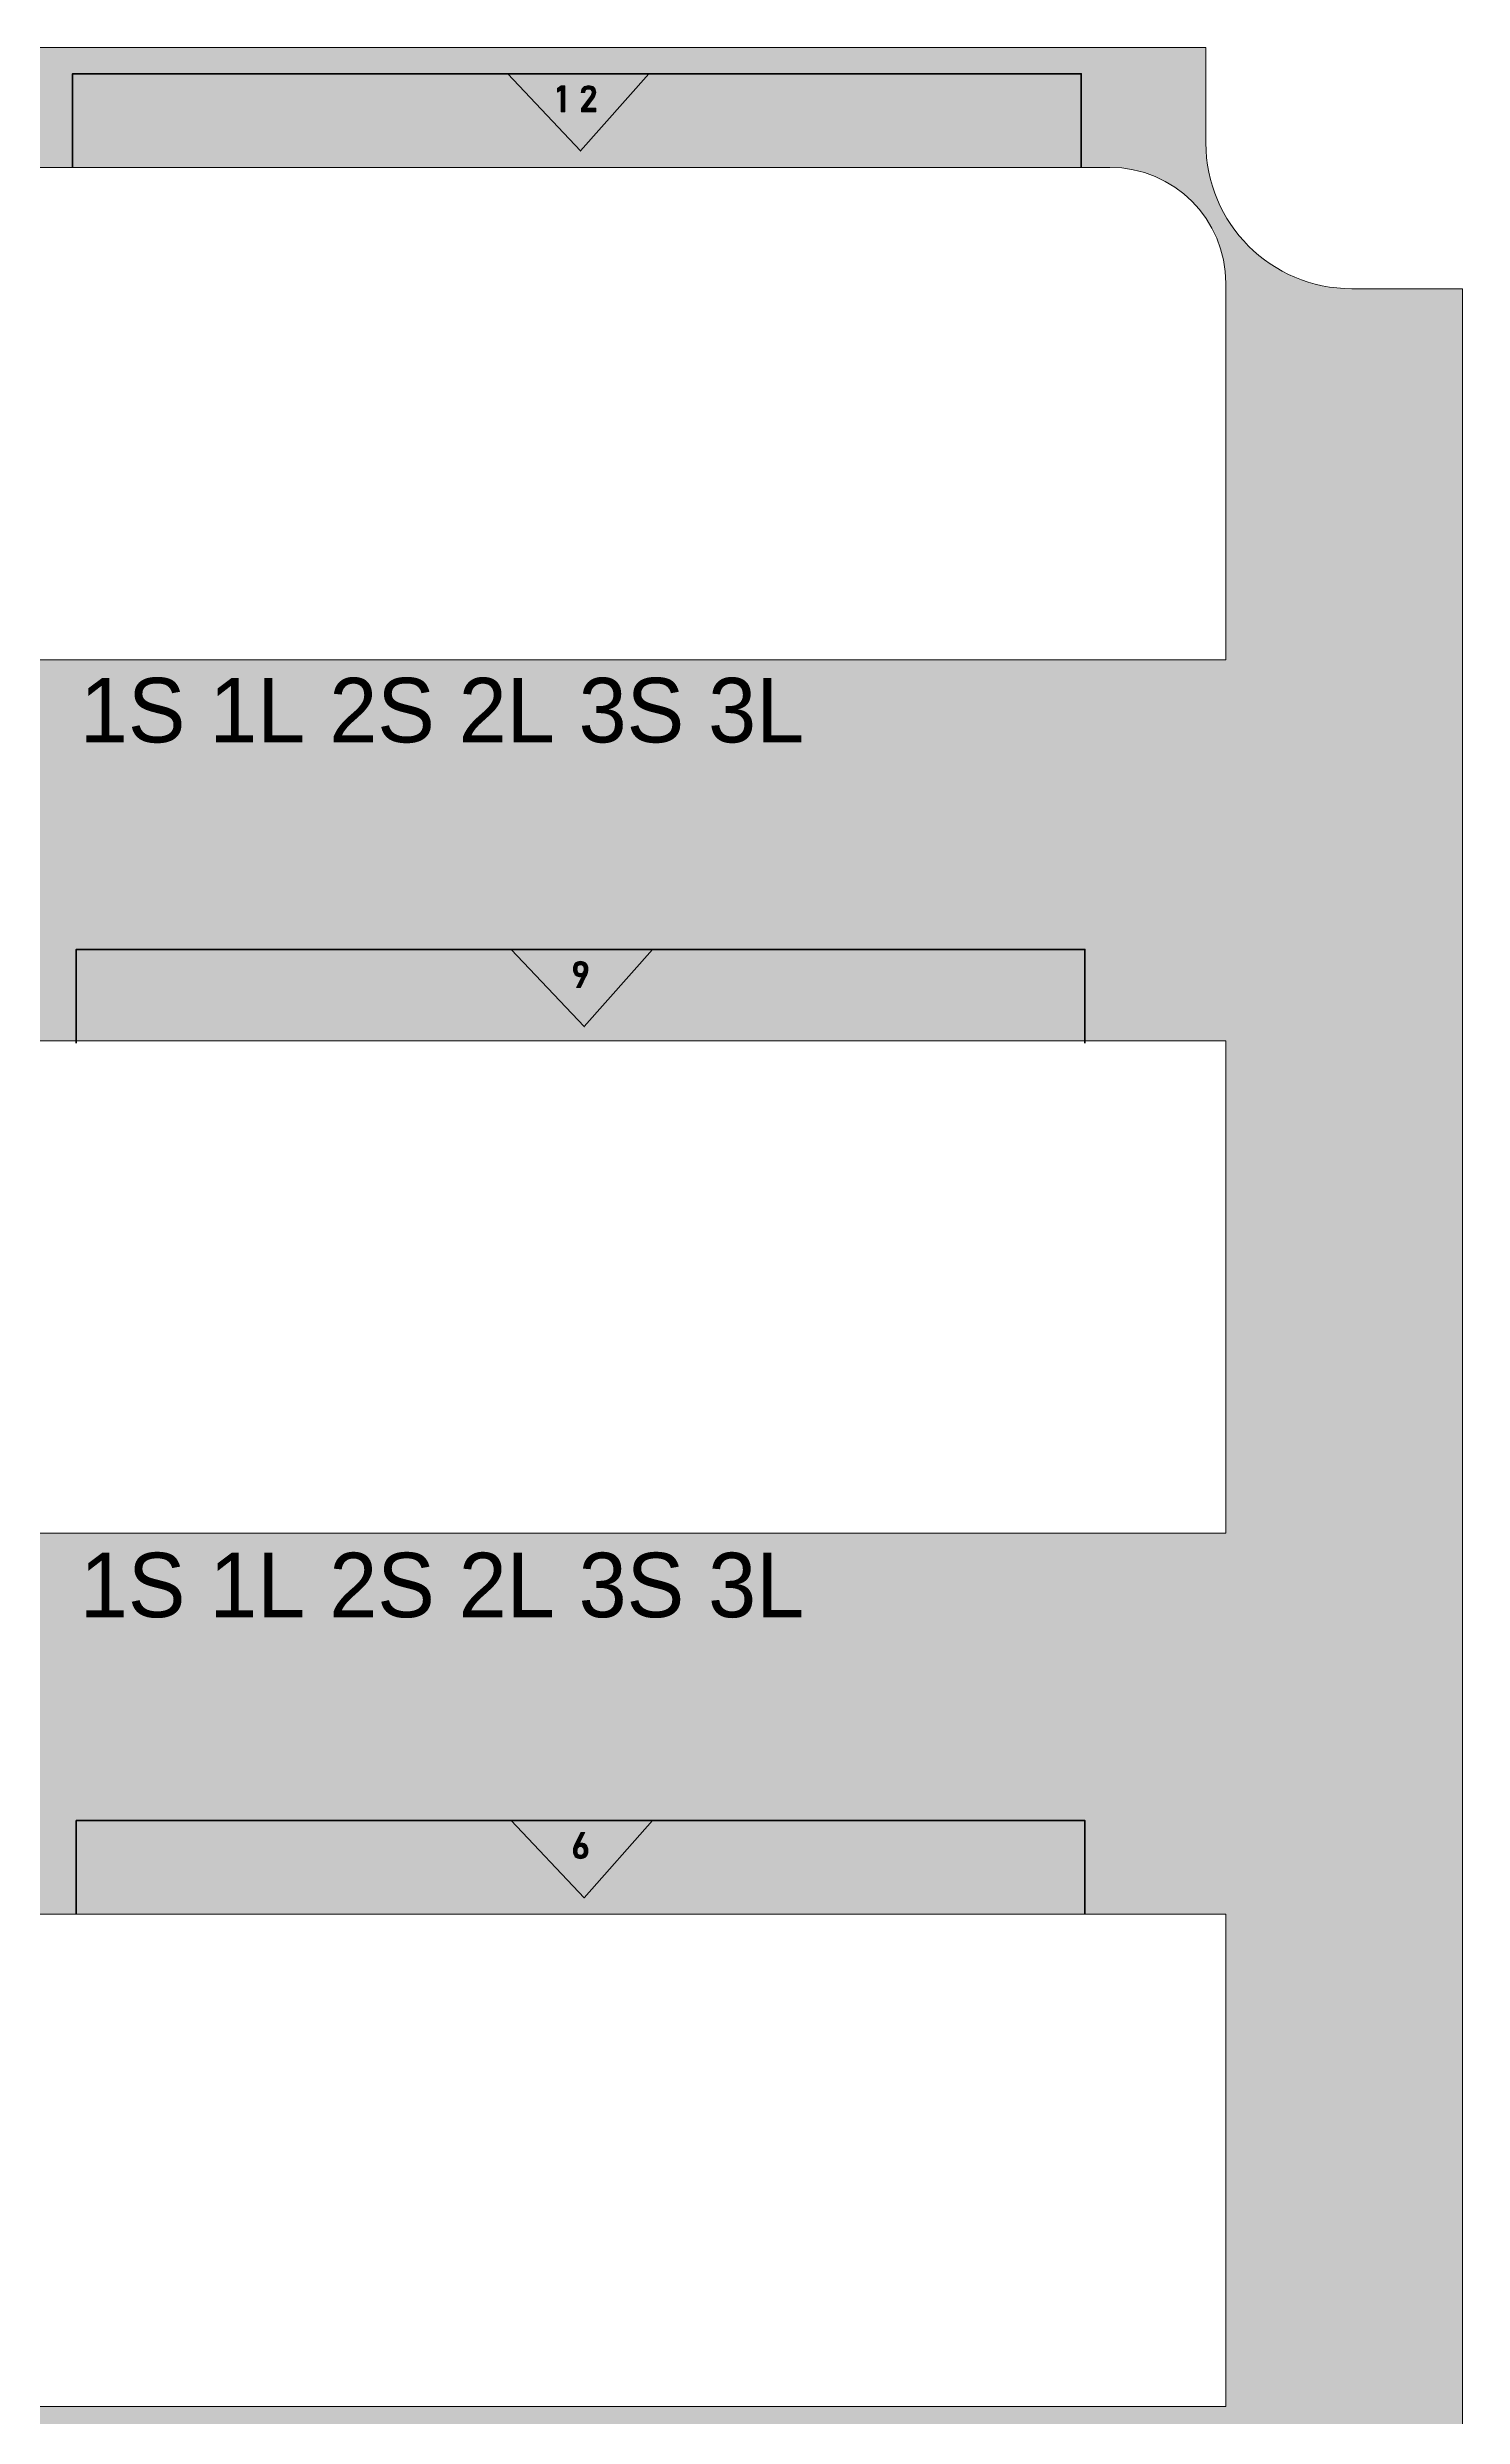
# Model space of a CAD drawing. Header units: millimetres. Extents: x -15 to 94, y -30 to 90.
# Drawn here: x 55.5 to 94.4, y 25.4 to 90.4 of the extents above; entities that cross this region are included whole.
import ezdxf

# ---------------------------------------------------------------- set-up
doc = ezdxf.new("R2010")
doc.units = ezdxf.units.MM
doc.header["$MEASUREMENT"] = 0
doc.layers.get('0').update_dxf_attribs({"lineweight": 0})

# ---------------------------------------------------------------- blocks, each defined once
blk = doc.blocks.new('Block_2')
at = {"insert": (56.426, 71.322), "char_height": 0.2, "attachment_point": 7}
blk.add_mtext('\\C7;\\c16777215;\\FMyriad Pro|b0|i0|c1;\\H1.769999;\\W1.000000;1S 1L 2S 2L 3S 3L', dxfattribs=at)
blk = doc.blocks.new('Block_3')
at = {"insert": (56.426, 47.322), "char_height": 0.2, "attachment_point": 7}
blk.add_mtext('\\C7;\\c16777215;\\FMyriad Pro|b0|i0|c1;\\H1.769999;\\W1.000000;1S 1L 2S 2L 3S 3L', dxfattribs=at)
blk = doc.blocks.new('Block_12')
at = {"color": 7, "lineweight": 35, "true_color": 0xffffff}
blk.add_lwpolyline([(83.904, 87.122), (83.904, 89.688), (56.225, 89.688), (56.225, 87.122)], dxfattribs=at)
blk.add_lwpolyline([(68.164, 89.688), (70.166, 87.571), (72.037, 89.688)], close=True, dxfattribs=at)
blk = doc.blocks.new('Block_14')
at = {"true_color": 0x000000, "transparency": 33554687}
h = blk.add_hatch(color=18, dxfattribs=at)
h.dxf.hatch_style = 2
edge = h.paths.add_edge_path()
edge.add_spline(control_points=[(69.735, 89.358), (69.735, 89.358), (69.735, 88.648), (69.735, 88.648), (69.735, 88.648), (69.635, 88.648), (69.635, 88.648), (69.635, 88.648), (69.635, 89.249), (69.635, 89.249), (69.635, 89.249), (69.534, 89.187), (69.534, 89.187), (69.534, 89.187), (69.534, 89.29), (69.534, 89.29), (69.534, 89.29), (69.635, 89.358), (69.635, 89.358), (69.635, 89.358), (69.735, 89.358), (69.735, 89.358)], knot_values=[0, 0, 0, 0, 1, 1, 1, 2, 2, 2, 3, 3, 3, 4, 4, 4, 5, 5, 5, 6, 6, 6, 7, 7, 7, 7], degree=3, periodic=0)
h = blk.add_hatch(color=18, dxfattribs=at)
h.dxf.hatch_style = 2
edge = h.paths.add_edge_path()
edge.add_spline(control_points=[(70.185, 88.648), (70.185, 88.648), (70.185, 88.734), (70.185, 88.734), (70.185, 88.734), (70.433, 89.064), (70.433, 89.064), (70.447, 89.083), (70.458, 89.103), (70.466, 89.123), (70.474, 89.143), (70.478, 89.162), (70.478, 89.18), (70.478, 89.18), (70.478, 89.181), (70.478, 89.181), (70.478, 89.209), (70.469, 89.231), (70.453, 89.247), (70.436, 89.263), (70.413, 89.27), (70.382, 89.27), (70.354, 89.27), (70.33, 89.262), (70.312, 89.245), (70.294, 89.228), (70.283, 89.204), (70.279, 89.172), (70.279, 89.172), (70.279, 89.172), (70.279, 89.172), (70.279, 89.172), (70.176, 89.172), (70.176, 89.172), (70.176, 89.172), (70.176, 89.172), (70.176, 89.172), (70.185, 89.233), (70.207, 89.281), (70.243, 89.315), (70.279, 89.348), (70.325, 89.365), (70.381, 89.365), (70.445, 89.365), (70.494, 89.349), (70.529, 89.317), (70.564, 89.284), (70.581, 89.239), (70.581, 89.18), (70.581, 89.18), (70.581, 89.18), (70.581, 89.18), (70.581, 89.154), (70.576, 89.128), (70.566, 89.101), (70.555, 89.073), (70.541, 89.047), (70.522, 89.022), (70.522, 89.022), (70.317, 88.743), (70.317, 88.743), (70.317, 88.743), (70.585, 88.743), (70.585, 88.743), (70.585, 88.743), (70.585, 88.648), (70.585, 88.648), (70.585, 88.648), (70.185, 88.648), (70.185, 88.648)], knot_values=[0, 0, 0, 0, 1, 1, 1, 2, 2, 2, 3, 3, 3, 4, 4, 4, 5, 5, 5, 6, 6, 6, 7, 7, 7, 8, 8, 8, 9, 9, 9, 10, 10, 10, 11, 11, 11, 12, 12, 12, 13, 13, 13, 14, 14, 14, 15, 15, 15, 16, 16, 16, 17, 17, 17, 18, 18, 18, 19, 19, 19, 20, 20, 20, 21, 21, 21, 22, 22, 22, 23, 23, 23, 23], degree=3, periodic=0)
for points, knots in [([(69.735, 89.358), (69.735, 89.358), (69.735, 88.648), (69.735, 88.648), (69.735, 88.648), (69.635, 88.648), (69.635, 88.648), (69.635, 88.648), (69.635, 89.249), (69.635, 89.249), (69.635, 89.249), (69.534, 89.187), (69.534, 89.187), (69.534, 89.187), (69.534, 89.29), (69.534, 89.29), (69.534, 89.29), (69.635, 89.358), (69.635, 89.358), (69.635, 89.358), (69.735, 89.358), (69.735, 89.358)], [0, 0, 0, 0, 1, 1, 1, 2, 2, 2, 3, 3, 3, 4, 4, 4, 5, 5, 5, 6, 6, 6, 7, 7, 7, 7]), ([(70.185, 88.648), (70.185, 88.648), (70.185, 88.734), (70.185, 88.734), (70.185, 88.734), (70.433, 89.064), (70.433, 89.064), (70.447, 89.083), (70.458, 89.103), (70.466, 89.123), (70.474, 89.143), (70.478, 89.162), (70.478, 89.18), (70.478, 89.18), (70.478, 89.181), (70.478, 89.181), (70.478, 89.209), (70.469, 89.231), (70.453, 89.247), (70.436, 89.263), (70.413, 89.27), (70.382, 89.27), (70.354, 89.27), (70.33, 89.262), (70.312, 89.245), (70.294, 89.228), (70.283, 89.204), (70.279, 89.172), (70.279, 89.172), (70.279, 89.172), (70.279, 89.172), (70.279, 89.172), (70.176, 89.172), (70.176, 89.172), (70.176, 89.172), (70.176, 89.172), (70.176, 89.172), (70.185, 89.233), (70.207, 89.281), (70.243, 89.315), (70.279, 89.348), (70.325, 89.365), (70.381, 89.365), (70.445, 89.365), (70.494, 89.349), (70.529, 89.317), (70.564, 89.284), (70.581, 89.239), (70.581, 89.18), (70.581, 89.18), (70.581, 89.18), (70.581, 89.18), (70.581, 89.154), (70.576, 89.128), (70.566, 89.101), (70.555, 89.073), (70.541, 89.047), (70.522, 89.022), (70.522, 89.022), (70.317, 88.743), (70.317, 88.743), (70.317, 88.743), (70.585, 88.743), (70.585, 88.743), (70.585, 88.743), (70.585, 88.648), (70.585, 88.648), (70.585, 88.648), (70.185, 88.648), (70.185, 88.648)], [0, 0, 0, 0, 1, 1, 1, 2, 2, 2, 3, 3, 3, 4, 4, 4, 5, 5, 5, 6, 6, 6, 7, 7, 7, 8, 8, 8, 9, 9, 9, 10, 10, 10, 11, 11, 11, 12, 12, 12, 13, 13, 13, 14, 14, 14, 15, 15, 15, 16, 16, 16, 17, 17, 17, 18, 18, 18, 19, 19, 19, 20, 20, 20, 21, 21, 21, 22, 22, 22, 23, 23, 23, 23])]:
    blk.add_open_spline(points, degree=3, knots=knots)
blk = doc.blocks.new('Block_13')
blk.add_blockref('Block_14', (0, 0))
blk = doc.blocks.new('Block_19')
at = {"color": 7, "lineweight": 35, "true_color": 0xffffff}
blk.add_lwpolyline([(84.004, 63.1), (84.004, 65.666), (56.326, 65.666), (56.326, 63.1)], dxfattribs=at)
blk.add_lwpolyline([(68.264, 65.666), (70.267, 63.549), (72.137, 65.666)], close=True, dxfattribs=at)
blk = doc.blocks.new('Block_20')
at = {"true_color": 0x000000, "transparency": 33554687}
h = blk.add_hatch(color=18, dxfattribs=at)
h.dxf.hatch_style = 2
edge = h.paths.add_edge_path()
edge.add_spline(control_points=[(70.165, 65.008), (70.196, 65.008), (70.22, 65.018), (70.238, 65.04), (70.254, 65.061), (70.263, 65.091), (70.263, 65.129), (70.263, 65.129), (70.263, 65.129), (70.263, 65.129), (70.263, 65.167), (70.254, 65.196), (70.238, 65.216), (70.22, 65.237), (70.196, 65.247), (70.165, 65.247), (70.134, 65.247), (70.109, 65.237), (70.092, 65.216), (70.075, 65.196), (70.066, 65.167), (70.066, 65.129), (70.066, 65.129), (70.066, 65.128), (70.066, 65.128), (70.066, 65.09), (70.075, 65.06), (70.092, 65.039), (70.109, 65.018), (70.134, 65.008), (70.165, 65.008)], knot_values=[0, 0, 0, 0, 1, 1, 1, 2, 2, 2, 3, 3, 3, 4, 4, 4, 5, 5, 5, 6, 6, 6, 7, 7, 7, 8, 8, 8, 9, 9, 9, 10, 10, 10, 10], degree=3, periodic=0)
edge = h.paths.add_edge_path()
edge.add_spline(control_points=[(70.054, 64.626), (70.054, 64.626), (70.233, 64.978), (70.233, 64.978), (70.233, 64.978), (70.232, 64.961), (70.232, 64.961), (70.224, 64.945), (70.211, 64.934), (70.195, 64.927), (70.178, 64.92), (70.159, 64.917), (70.137, 64.917), (70.086, 64.917), (70.045, 64.936), (70.014, 64.974), (69.982, 65.012), (69.967, 65.062), (69.967, 65.125), (69.967, 65.125), (69.967, 65.126), (69.967, 65.126), (69.967, 65.194), (69.984, 65.248), (70.019, 65.286), (70.053, 65.324), (70.102, 65.343), (70.165, 65.343), (70.228, 65.343), (70.277, 65.324), (70.311, 65.285), (70.345, 65.247), (70.363, 65.193), (70.363, 65.123), (70.363, 65.123), (70.363, 65.123), (70.363, 65.123), (70.363, 65.094), (70.358, 65.062), (70.35, 65.029), (70.342, 64.995), (70.329, 64.962), (70.313, 64.93), (70.313, 64.93), (70.161, 64.626), (70.161, 64.626), (70.161, 64.626), (70.054, 64.626), (70.054, 64.626)], knot_values=[0, 0, 0, 0, 1, 1, 1, 2, 2, 2, 3, 3, 3, 4, 4, 4, 5, 5, 5, 6, 6, 6, 7, 7, 7, 8, 8, 8, 9, 9, 9, 10, 10, 10, 11, 11, 11, 12, 12, 12, 13, 13, 13, 14, 14, 14, 15, 15, 15, 16, 16, 16, 16], degree=3, periodic=0)
for points, knots in [([(70.054, 64.626), (70.054, 64.626), (70.233, 64.978), (70.233, 64.978), (70.233, 64.978), (70.232, 64.961), (70.232, 64.961), (70.224, 64.945), (70.211, 64.934), (70.195, 64.927), (70.178, 64.92), (70.159, 64.917), (70.137, 64.917), (70.086, 64.917), (70.045, 64.936), (70.014, 64.974), (69.982, 65.012), (69.967, 65.062), (69.967, 65.125), (69.967, 65.125), (69.967, 65.126), (69.967, 65.126), (69.967, 65.194), (69.984, 65.248), (70.019, 65.286), (70.053, 65.324), (70.102, 65.343), (70.165, 65.343), (70.228, 65.343), (70.277, 65.324), (70.311, 65.285), (70.345, 65.247), (70.363, 65.193), (70.363, 65.123), (70.363, 65.123), (70.363, 65.123), (70.363, 65.123), (70.363, 65.094), (70.358, 65.062), (70.35, 65.029), (70.342, 64.995), (70.329, 64.962), (70.313, 64.93), (70.313, 64.93), (70.161, 64.626), (70.161, 64.626), (70.161, 64.626), (70.054, 64.626), (70.054, 64.626)], [0, 0, 0, 0, 1, 1, 1, 2, 2, 2, 3, 3, 3, 4, 4, 4, 5, 5, 5, 6, 6, 6, 7, 7, 7, 8, 8, 8, 9, 9, 9, 10, 10, 10, 11, 11, 11, 12, 12, 12, 13, 13, 13, 14, 14, 14, 15, 15, 15, 16, 16, 16, 16]), ([(70.165, 65.008), (70.196, 65.008), (70.22, 65.018), (70.238, 65.04), (70.254, 65.061), (70.263, 65.091), (70.263, 65.129), (70.263, 65.129), (70.263, 65.129), (70.263, 65.129), (70.263, 65.167), (70.254, 65.196), (70.238, 65.216), (70.22, 65.237), (70.196, 65.247), (70.165, 65.247), (70.134, 65.247), (70.109, 65.237), (70.092, 65.216), (70.075, 65.196), (70.066, 65.167), (70.066, 65.129), (70.066, 65.129), (70.066, 65.128), (70.066, 65.128), (70.066, 65.09), (70.075, 65.06), (70.092, 65.039), (70.109, 65.018), (70.134, 65.008), (70.165, 65.008)], [0, 0, 0, 0, 1, 1, 1, 2, 2, 2, 3, 3, 3, 4, 4, 4, 5, 5, 5, 6, 6, 6, 7, 7, 7, 8, 8, 8, 9, 9, 9, 10, 10, 10, 10])]:
    blk.add_open_spline(points, degree=3, knots=knots)
blk = doc.blocks.new('Block_25')
at = {"color": 7, "lineweight": 35, "true_color": 0xffffff}
blk.add_lwpolyline([(84.004, 39.204), (84.004, 41.77), (56.326, 41.77), (56.326, 39.204)], dxfattribs=at)
blk.add_lwpolyline([(68.264, 41.77), (70.267, 39.654), (72.137, 41.77)], close=True, dxfattribs=at)
blk = doc.blocks.new('Block_26')
at = {"true_color": 0x000000, "transparency": 33554687}
h = blk.add_hatch(color=18, dxfattribs=at)
h.dxf.hatch_style = 2
edge = h.paths.add_edge_path()
edge.add_spline(control_points=[(70.165, 40.818), (70.196, 40.818), (70.221, 40.828), (70.238, 40.848), (70.255, 40.867), (70.263, 40.895), (70.263, 40.931), (70.263, 40.931), (70.263, 40.932), (70.263, 40.932), (70.263, 40.971), (70.254, 41.002), (70.236, 41.024), (70.218, 41.045), (70.193, 41.056), (70.16, 41.056), (70.13, 41.056), (70.107, 41.045), (70.091, 41.024), (70.075, 41.002), (70.066, 40.971), (70.066, 40.931), (70.066, 40.931), (70.066, 40.931), (70.066, 40.931), (70.066, 40.894), (70.075, 40.867), (70.092, 40.847), (70.109, 40.828), (70.133, 40.818), (70.165, 40.818)], knot_values=[0, 0, 0, 0, 1, 1, 1, 2, 2, 2, 3, 3, 3, 4, 4, 4, 5, 5, 5, 6, 6, 6, 7, 7, 7, 8, 8, 8, 9, 9, 9, 10, 10, 10, 10], degree=3, periodic=0)
edge = h.paths.add_edge_path()
edge.add_spline(control_points=[(70.165, 40.723), (70.101, 40.723), (70.053, 40.741), (70.018, 40.779), (69.984, 40.816), (69.967, 40.869), (69.967, 40.937), (69.967, 40.937), (69.967, 40.938), (69.967, 40.938), (69.967, 40.968), (69.971, 41.001), (69.98, 41.035), (69.988, 41.069), (70, 41.102), (70.016, 41.134), (70.016, 41.134), (70.17, 41.44), (70.17, 41.44), (70.17, 41.44), (70.278, 41.44), (70.278, 41.44), (70.278, 41.44), (70.097, 41.086), (70.097, 41.086), (70.097, 41.086), (70.097, 41.104), (70.097, 41.104), (70.114, 41.136), (70.144, 41.152), (70.187, 41.152), (70.243, 41.152), (70.286, 41.133), (70.317, 41.096), (70.347, 41.06), (70.363, 41.007), (70.363, 40.94), (70.363, 40.94), (70.363, 40.939), (70.363, 40.939), (70.363, 40.871), (70.345, 40.817), (70.311, 40.78), (70.277, 40.742), (70.228, 40.723), (70.165, 40.723)], knot_values=[0, 0, 0, 0, 1, 1, 1, 2, 2, 2, 3, 3, 3, 4, 4, 4, 5, 5, 5, 6, 6, 6, 7, 7, 7, 8, 8, 8, 9, 9, 9, 10, 10, 10, 11, 11, 11, 12, 12, 12, 13, 13, 13, 14, 14, 14, 15, 15, 15, 15], degree=3, periodic=0)
for points, knots in [([(70.165, 40.723), (70.101, 40.723), (70.053, 40.741), (70.018, 40.779), (69.984, 40.816), (69.967, 40.869), (69.967, 40.937), (69.967, 40.937), (69.967, 40.938), (69.967, 40.938), (69.967, 40.968), (69.971, 41.001), (69.98, 41.035), (69.988, 41.069), (70, 41.102), (70.016, 41.134), (70.016, 41.134), (70.17, 41.44), (70.17, 41.44), (70.17, 41.44), (70.278, 41.44), (70.278, 41.44), (70.278, 41.44), (70.097, 41.086), (70.097, 41.086), (70.097, 41.086), (70.097, 41.104), (70.097, 41.104), (70.114, 41.136), (70.144, 41.152), (70.187, 41.152), (70.243, 41.152), (70.286, 41.133), (70.317, 41.096), (70.347, 41.06), (70.363, 41.007), (70.363, 40.94), (70.363, 40.94), (70.363, 40.939), (70.363, 40.939), (70.363, 40.871), (70.345, 40.817), (70.311, 40.78), (70.277, 40.742), (70.228, 40.723), (70.165, 40.723)], [0, 0, 0, 0, 1, 1, 1, 2, 2, 2, 3, 3, 3, 4, 4, 4, 5, 5, 5, 6, 6, 6, 7, 7, 7, 8, 8, 8, 9, 9, 9, 10, 10, 10, 11, 11, 11, 12, 12, 12, 13, 13, 13, 14, 14, 14, 15, 15, 15, 15]), ([(70.165, 40.818), (70.196, 40.818), (70.221, 40.828), (70.238, 40.848), (70.255, 40.867), (70.263, 40.895), (70.263, 40.931), (70.263, 40.931), (70.263, 40.932), (70.263, 40.932), (70.263, 40.971), (70.254, 41.002), (70.236, 41.024), (70.218, 41.045), (70.193, 41.056), (70.16, 41.056), (70.13, 41.056), (70.107, 41.045), (70.091, 41.024), (70.075, 41.002), (70.066, 40.971), (70.066, 40.931), (70.066, 40.931), (70.066, 40.931), (70.066, 40.931), (70.066, 40.894), (70.075, 40.867), (70.092, 40.847), (70.109, 40.828), (70.133, 40.818), (70.165, 40.818)], [0, 0, 0, 0, 1, 1, 1, 2, 2, 2, 3, 3, 3, 4, 4, 4, 5, 5, 5, 6, 6, 6, 7, 7, 7, 8, 8, 8, 9, 9, 9, 10, 10, 10, 10])]:
    blk.add_open_spline(points, degree=3, knots=knots)

msp = doc.modelspace()

# ---------------------------------------------------------------- hatches: boundary and pattern name
at = {"true_color": 0x000000, "transparency": 33554687}
h = msp.add_hatch(color=18, dxfattribs=at)
h.dxf.hatch_style = 2
edge = h.paths.add_edge_path()
edge.add_spline(control_points=[(87.87, 73.611), (87.87, 73.611), (-7.874, 73.611), (-7.874, 73.611), (-7.874, 73.611), (-7.874, 83.943), (-7.874, 83.943), (-7.874, 85.697), (-6.452, 87.122), (-4.695, 87.122), (-4.695, 87.122), (84.691, 87.122), (84.691, 87.122), (86.448, 87.122), (87.87, 85.697), (87.87, 83.943), (87.87, 83.943), (87.87, 73.611), (87.87, 73.611)], knot_values=[0, 0, 0, 0, 1, 1, 1, 2, 2, 2, 3, 3, 3, 4, 4, 4, 5, 5, 5, 6, 6, 6, 6], degree=3, periodic=0)
edge = h.paths.add_edge_path()
edge.add_spline(control_points=[(87.87, 49.65), (87.87, 49.65), (-7.874, 49.65), (-7.874, 49.65), (-7.874, 49.65), (-7.874, 63.161), (-7.874, 63.161), (-7.874, 63.161), (87.87, 63.161), (87.87, 63.161), (87.87, 63.161), (87.87, 49.65), (87.87, 49.65)], knot_values=[0, 0, 0, 0, 1, 1, 1, 2, 2, 2, 3, 3, 3, 4, 4, 4, 4], degree=3, periodic=0)
edge = h.paths.add_edge_path()
edge.add_spline(control_points=[(87.87, 25.693), (87.87, 25.693), (-7.874, 25.693), (-7.874, 25.693), (-7.874, 25.693), (-7.874, 39.204), (-7.874, 39.204), (-7.874, 39.204), (87.87, 39.204), (87.87, 39.204), (87.87, 39.204), (87.87, 25.693), (87.87, 25.693)], knot_values=[0, 0, 0, 0, 1, 1, 1, 2, 2, 2, 3, 3, 3, 4, 4, 4, 4], degree=3, periodic=0)
edge = h.paths.add_edge_path()
edge.add_spline(control_points=[(87.87, 1.732), (87.87, 1.732), (-7.874, 1.732), (-7.874, 1.732), (-7.874, 1.732), (-7.874, 15.244), (-7.874, 15.244), (-7.874, 15.244), (87.87, 15.244), (87.87, 15.244), (87.87, 15.244), (87.87, 1.732), (87.87, 1.732)], knot_values=[0, 0, 0, 0, 1, 1, 1, 2, 2, 2, 3, 3, 3, 4, 4, 4, 4], degree=3, periodic=0)
edge = h.paths.add_edge_path()
edge.add_spline(control_points=[(54.148, -20.493), (54.148, -22.581), (52.455, -24.278), (50.366, -24.278), (50.366, -24.278), (30.007, -24.278), (30.007, -24.278), (27.919, -24.278), (26.226, -22.581), (26.226, -20.493), (26.226, -20.493), (26.226, -14.203), (26.226, -14.203), (26.226, -12.111), (27.919, -10.418), (30.007, -10.418), (30.007, -10.418), (50.366, -10.418), (50.366, -10.418), (52.455, -10.418), (54.148, -12.111), (54.148, -14.203), (54.148, -14.203), (54.148, -20.493), (54.148, -20.493)], knot_values=[0, 0, 0, 0, 1, 1, 1, 2, 2, 2, 3, 3, 3, 4, 4, 4, 5, 5, 5, 6, 6, 6, 7, 7, 7, 8, 8, 8, 8], degree=3, periodic=0)
edge = h.paths.add_edge_path()
edge.add_spline(control_points=[(91.324, 83.792), (89.112, 83.792), (87.323, 85.584), (87.323, 87.792), (87.323, 87.792), (87.323, 90.413), (87.323, 90.413), (87.323, 90.413), (-7.595, 90.413), (-7.595, 90.413), (-7.595, 90.413), (-7.595, 87.912), (-7.595, 87.912), (-7.595, 85.704), (-9.387, 83.912), (-11.596, 83.912), (-11.596, 83.912), (-14.633, 83.912), (-14.633, 83.912), (-14.633, 83.912), (-14.633, -22.613), (-14.633, -22.613), (-14.633, -22.613), (-12.132, -22.613), (-12.132, -22.613), (-9.924, -22.613), (-8.132, -24.402), (-8.132, -26.61), (-8.132, -26.61), (-8.132, -29.647), (-8.132, -29.647), (-8.132, -29.647), (87.87, -29.647), (87.87, -29.647), (87.87, -29.647), (87.87, -26.61), (87.87, -26.61), (87.87, -24.402), (89.658, -22.613), (91.867, -22.613), (91.867, -22.613), (94.368, -22.613), (94.368, -22.613), (94.368, -22.613), (94.368, 83.792), (94.368, 83.792), (94.368, 83.792), (91.324, 83.792), (91.324, 83.792)], knot_values=[0, 0, 0, 0, 1, 1, 1, 2, 2, 2, 3, 3, 3, 4, 4, 4, 5, 5, 5, 6, 6, 6, 7, 7, 7, 8, 8, 8, 9, 9, 9, 10, 10, 10, 11, 11, 11, 12, 12, 12, 13, 13, 13, 14, 14, 14, 15, 15, 15, 16, 16, 16, 16], degree=3, periodic=0)

# ---------------------------------------------------------------- linework, layer by layer
for points, knots in [([(91.324, 83.792), (89.112, 83.792), (87.323, 85.584), (87.323, 87.792), (87.323, 87.792), (87.323, 90.413), (87.323, 90.413), (87.323, 90.413), (-7.595, 90.413), (-7.595, 90.413), (-7.595, 90.413), (-7.595, 87.912), (-7.595, 87.912), (-7.595, 85.704), (-9.387, 83.912), (-11.596, 83.912), (-11.596, 83.912), (-14.633, 83.912), (-14.633, 83.912), (-14.633, 83.912), (-14.633, -22.613), (-14.633, -22.613), (-14.633, -22.613), (-12.132, -22.613), (-12.132, -22.613), (-9.924, -22.613), (-8.132, -24.402), (-8.132, -26.61), (-8.132, -26.61), (-8.132, -29.647), (-8.132, -29.647), (-8.132, -29.647), (87.87, -29.647), (87.87, -29.647), (87.87, -29.647), (87.87, -26.61), (87.87, -26.61), (87.87, -24.402), (89.658, -22.613), (91.867, -22.613), (91.867, -22.613), (94.368, -22.613), (94.368, -22.613), (94.368, -22.613), (94.368, 83.792), (94.368, 83.792), (94.368, 83.792), (91.324, 83.792), (91.324, 83.792)], [0, 0, 0, 0, 1, 1, 1, 2, 2, 2, 3, 3, 3, 4, 4, 4, 5, 5, 5, 6, 6, 6, 7, 7, 7, 8, 8, 8, 9, 9, 9, 10, 10, 10, 11, 11, 11, 12, 12, 12, 13, 13, 13, 14, 14, 14, 15, 15, 15, 16, 16, 16, 16]), ([(87.87, 73.611), (87.87, 73.611), (-7.874, 73.611), (-7.874, 73.611), (-7.874, 73.611), (-7.874, 83.943), (-7.874, 83.943), (-7.874, 85.697), (-6.452, 87.122), (-4.695, 87.122), (-4.695, 87.122), (84.691, 87.122), (84.691, 87.122), (86.448, 87.122), (87.87, 85.697), (87.87, 83.943), (87.87, 83.943), (87.87, 73.611), (87.87, 73.611)], [0, 0, 0, 0, 1, 1, 1, 2, 2, 2, 3, 3, 3, 4, 4, 4, 5, 5, 5, 6, 6, 6, 6]), ([(87.87, 49.65), (87.87, 49.65), (-7.874, 49.65), (-7.874, 49.65), (-7.874, 49.65), (-7.874, 63.161), (-7.874, 63.161), (-7.874, 63.161), (87.87, 63.161), (87.87, 63.161), (87.87, 63.161), (87.87, 49.65), (87.87, 49.65)], [0, 0, 0, 0, 1, 1, 1, 2, 2, 2, 3, 3, 3, 4, 4, 4, 4]), ([(87.87, 25.693), (87.87, 25.693), (-7.874, 25.693), (-7.874, 25.693), (-7.874, 25.693), (-7.874, 39.204), (-7.874, 39.204), (-7.874, 39.204), (87.87, 39.204), (87.87, 39.204), (87.87, 39.204), (87.87, 25.693), (87.87, 25.693)], [0, 0, 0, 0, 1, 1, 1, 2, 2, 2, 3, 3, 3, 4, 4, 4, 4])]:
    msp.add_open_spline(points, degree=3, knots=knots)

# ---------------------------------------------------------------- block references
for name in ['Block_12', 'Block_13', 'Block_2', 'Block_19', 'Block_20', 'Block_3', 'Block_25', 'Block_26']:
    msp.add_blockref(name, (0, 0))

doc.saveas('drawing.dxf')
